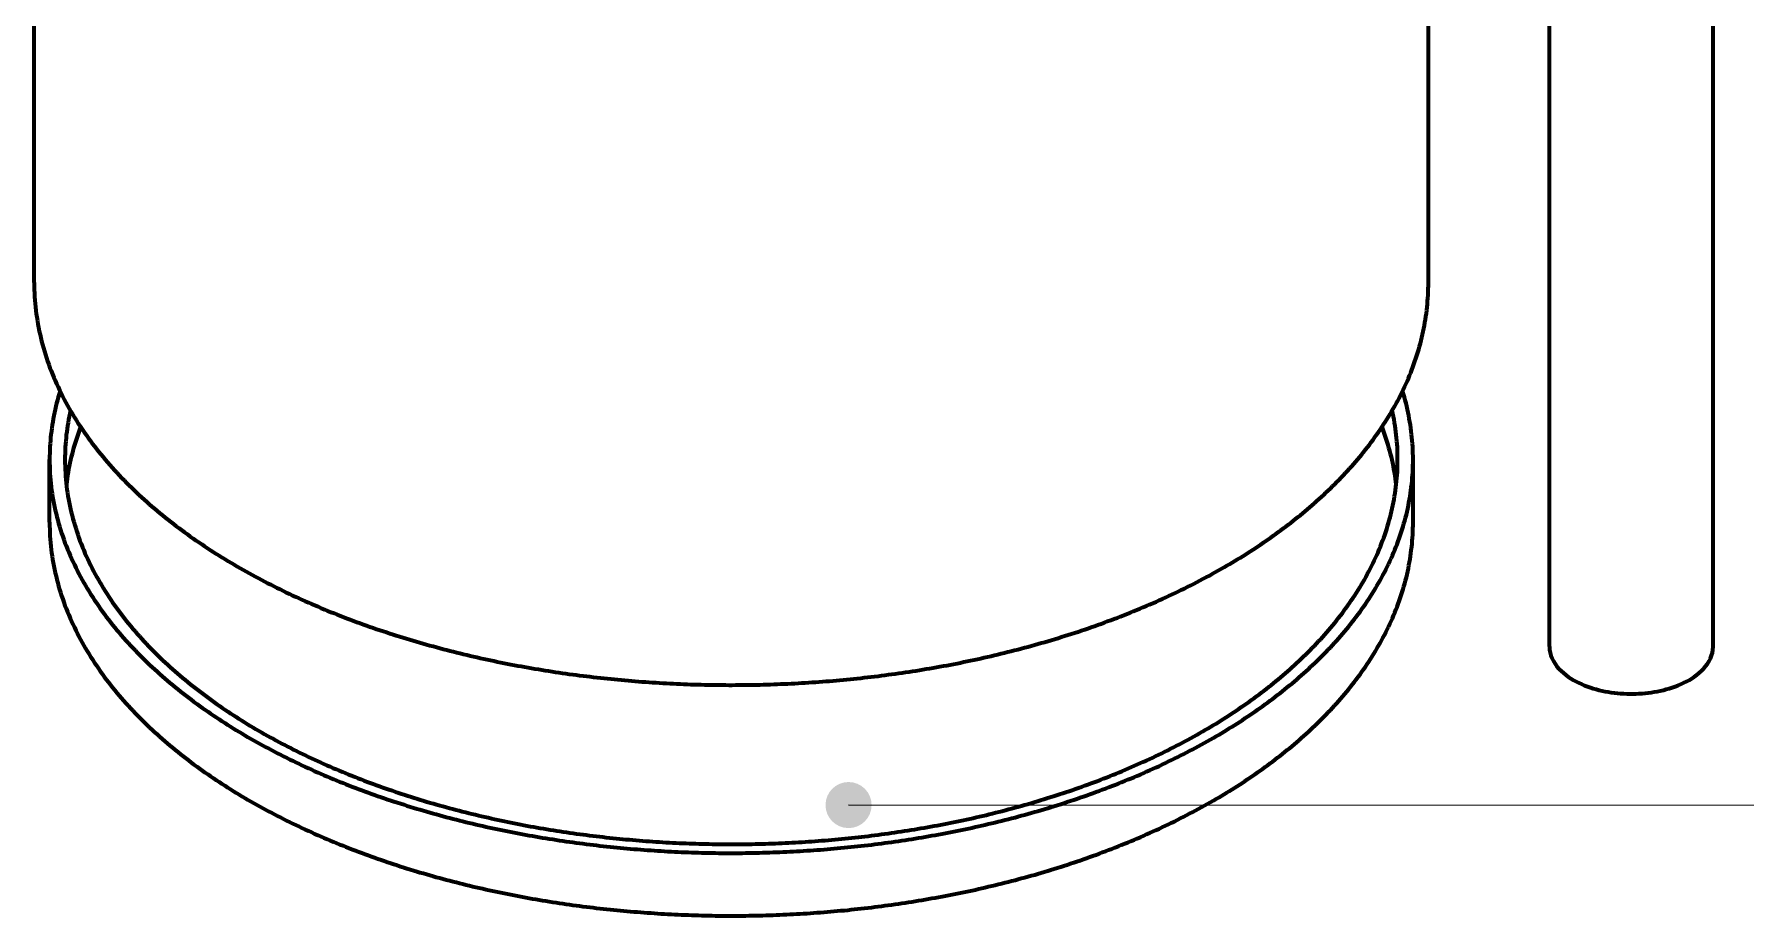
# Model space of a CAD drawing. Header units: millimetres. Extents: x 0 to 594, y 0 to 420.
# Drawn here: x 208.17 to 252.73, y 127.1 to 150.06 of the extents above; entities that cross this region are included whole.
import ezdxf

# ---------------------------------------------------------------- set-up
doc = ezdxf.new("R2010")
doc.units = ezdxf.units.MM
doc.layers.add('01-VISIBLE', color=7, linetype='CONTINUOUS', lineweight=70)
doc.layers.add('08-FINA', color=5, linetype='CONTINUOUS', lineweight=18)

msp = doc.modelspace()

# ---------------------------------------------------------------- hatches: boundary and pattern name
at = {"layer": '08-FINA'}
h = msp.add_hatch(color=7, dxfattribs=at)
h.dxf.hatch_style = 1
edge = h.paths.add_edge_path()
edge.add_arc((229.374, 129.981), 0.6, 0, 360)

# ---------------------------------------------------------------- linework, layer by layer
at = {"layer": '01-VISIBLE'}
for p, q in [((244.471, 143.586), (244.471, 222.306)), ((247.623, 134.108), (247.623, 220.15)), ((251.883, 134.108), (251.883, 220.15)), ((208.171, 143.586), (208.171, 158.35)), ((208.571, 137.346), (208.571, 138.979)), ((244.071, 137.346), (244.071, 138.979))]:
    msp.add_line(p, q, dxfattribs=at)
for points in [[(208.171, 143.586), (208.172, 143.496), (208.174, 143.405), (208.178, 143.315), (208.182, 143.224), (208.188, 143.134), (208.196, 143.044), (208.205, 142.953), (208.215, 142.863), (208.226, 142.774), (208.239, 142.684), (208.253, 142.594), (208.268, 142.505), (208.285, 142.416), (208.303, 142.327), (208.322, 142.239), (208.343, 142.151), (208.364, 142.063), (208.387, 141.975), (208.411, 141.888), (208.437, 141.801), (208.463, 141.714), (208.491, 141.628), (208.52, 141.542), (208.55, 141.457), (208.581, 141.372), (208.614, 141.287), (208.647, 141.203), (208.682, 141.119), (208.717, 141.036), (208.754, 140.953), (208.792, 140.871), (208.83, 140.789), (208.87, 140.707), (208.911, 140.626), (208.952, 140.546), (208.995, 140.466), (209.038, 140.387), (209.083, 140.308), (209.128, 140.229), (209.174, 140.151), (209.221, 140.074), (209.269, 139.997), (209.318, 139.921), (209.368, 139.845), (209.418, 139.77), (209.469, 139.695), (209.521, 139.621), (209.574, 139.547), (209.627, 139.474), (209.682, 139.401), (209.737, 139.329), (209.792, 139.258), (209.848, 139.187), (209.905, 139.117), (209.963, 139.047), (210.021, 138.977), (210.08, 138.908), (210.14, 138.84), (210.2, 138.772), (210.261, 138.705), (210.322, 138.639), (210.384, 138.572), (210.446, 138.507), (210.509, 138.442), (210.573, 138.377), (210.637, 138.313), (210.701, 138.25), (210.767, 138.187), (210.832, 138.124), (210.898, 138.062), (210.965, 138.001), (211.032, 137.94), (211.099, 137.879), (211.167, 137.819), (211.235, 137.76), (211.304, 137.701), (211.373, 137.643), (211.443, 137.585), (211.513, 137.527), (211.583, 137.47), (211.654, 137.414), (211.725, 137.358), (211.797, 137.302), (211.869, 137.247), (211.941, 137.193), (212.014, 137.139), (212.087, 137.085), (212.16, 137.032), (212.234, 136.979), (212.308, 136.927), (212.382, 136.875), (212.457, 136.824), (212.532, 136.773), (212.607, 136.722), (212.683, 136.672), (212.758, 136.623), (212.834, 136.574), (212.911, 136.525), (212.988, 136.477), (213.064, 136.429), (213.142, 136.382), (213.219, 136.335), (213.297, 136.288), (213.375, 136.242), (213.453, 136.196), (213.531, 136.151), (213.61, 136.106), (213.689, 136.062), (213.768, 136.018), (213.848, 135.974), (213.927, 135.931), (214.007, 135.888), (214.087, 135.846), (214.167, 135.804), (214.248, 135.762), (214.328, 135.721), (214.409, 135.68), (214.49, 135.64), (214.572, 135.6), (214.653, 135.56), (214.735, 135.521), (214.816, 135.482), (214.898, 135.443), (214.98, 135.405), (215.063, 135.367), (215.145, 135.33), (215.228, 135.293), (215.311, 135.256), (215.394, 135.22), (215.477, 135.184), (215.56, 135.148), (215.643, 135.113), (215.727, 135.078), (215.811, 135.043), (215.895, 135.009), (215.979, 134.975), (216.063, 134.942), (216.147, 134.909), (216.232, 134.876), (216.316, 134.843), (216.401, 134.811), (216.486, 134.779), (216.571, 134.748), (216.656, 134.717), (216.741, 134.686), (216.826, 134.656), (216.912, 134.626), (216.997, 134.596), (217.083, 134.566), (217.169, 134.537), (217.254, 134.509), (217.34, 134.48), (217.427, 134.452), (217.513, 134.424), (217.599, 134.397), (217.685, 134.37), (217.772, 134.343), (217.859, 134.316), (217.945, 134.29), (218.032, 134.264), (218.119, 134.238), (218.206, 134.213), (218.293, 134.188), (218.38, 134.164), (218.467, 134.139), (218.555, 134.115), (218.642, 134.091), (218.73, 134.068), (218.817, 134.045), (218.905, 134.022), (218.993, 134), (219.08, 133.977), (219.168, 133.955), (219.256, 133.934), (219.344, 133.913), (219.432, 133.892), (219.521, 133.871), (219.609, 133.85), (219.697, 133.83), (219.786, 133.81), (219.874, 133.791), (219.962, 133.772), (220.051, 133.753), (220.14, 133.734), (220.228, 133.715), (220.317, 133.697), (220.406, 133.68), (220.495, 133.662), (220.584, 133.645), (220.673, 133.628), (220.762, 133.611), (220.851, 133.595), (220.94, 133.579), (221.029, 133.563), (221.118, 133.547), (221.208, 133.532), (221.297, 133.517), (221.386, 133.502), (221.476, 133.488), (221.565, 133.474), (221.655, 133.46), (221.744, 133.446), (221.834, 133.433), (221.923, 133.42), (222.013, 133.407), (222.103, 133.394), (222.193, 133.382), (222.282, 133.37), (222.372, 133.358), (222.462, 133.347), (222.552, 133.336), (222.642, 133.325), (222.732, 133.314), (222.822, 133.304), (222.912, 133.294), (223.002, 133.284), (223.092, 133.275), (223.182, 133.265), (223.272, 133.256), (223.362, 133.248), (223.452, 133.239), (223.543, 133.231), (223.633, 133.223), (223.723, 133.215), (223.813, 133.208), (223.904, 133.201), (223.994, 133.194), (224.084, 133.187), (224.175, 133.181), (224.265, 133.175), (224.355, 133.169), (224.446, 133.163), (224.536, 133.158), (224.627, 133.153), (224.717, 133.148), (224.808, 133.144), (224.898, 133.14), (224.989, 133.136), (225.079, 133.132), (225.17, 133.128), (225.26, 133.125), (225.351, 133.122), (225.441, 133.12), (225.532, 133.117), (225.622, 133.115), (225.713, 133.113), (225.803, 133.112), (225.894, 133.11), (225.985, 133.109), (226.075, 133.108), (226.166, 133.108), (226.256, 133.107), (226.347, 133.107), (226.437, 133.108), (226.528, 133.108), (226.619, 133.109), (226.709, 133.11), (226.8, 133.111), (226.89, 133.112), (226.981, 133.114), (227.071, 133.116), (227.162, 133.119), (227.252, 133.121), (227.343, 133.124), (227.434, 133.127), (227.524, 133.13), (227.615, 133.134), (227.705, 133.138), (227.796, 133.142), (227.886, 133.146), (227.976, 133.151), (228.067, 133.156), (228.157, 133.161), (228.248, 133.167), (228.338, 133.172), (228.429, 133.178), (228.519, 133.184), (228.609, 133.191), (228.7, 133.198), (228.79, 133.205), (228.88, 133.212), (228.97, 133.22), (229.061, 133.227), (229.151, 133.235), (229.241, 133.244), (229.331, 133.252), (229.421, 133.261), (229.511, 133.27), (229.602, 133.28), (229.692, 133.29), (229.782, 133.3), (229.872, 133.31), (229.962, 133.32), (230.052, 133.331), (230.141, 133.342), (230.231, 133.353), (230.321, 133.365), (230.411, 133.377), (230.501, 133.389), (230.59, 133.401), (230.68, 133.414), (230.77, 133.427), (230.859, 133.44), (230.949, 133.454), (231.038, 133.467), (231.128, 133.481), (231.217, 133.496), (231.307, 133.51), (231.396, 133.525), (231.485, 133.54), (231.575, 133.556), (231.664, 133.572), (231.753, 133.588), (231.842, 133.604), (231.931, 133.62), (232.02, 133.637), (232.109, 133.654), (232.198, 133.672), (232.287, 133.689), (232.376, 133.707), (232.464, 133.726), (232.553, 133.744), (232.642, 133.763), (232.73, 133.782), (232.819, 133.802), (232.907, 133.821), (232.995, 133.841), (233.084, 133.862), (233.172, 133.882), (233.26, 133.903), (233.348, 133.924), (233.436, 133.946), (233.524, 133.968), (233.612, 133.99), (233.699, 134.012), (233.787, 134.035), (233.875, 134.058), (233.962, 134.081), (234.05, 134.105), (234.137, 134.129), (234.224, 134.153), (234.312, 134.177), (234.399, 134.202), (234.486, 134.227), (234.573, 134.253), (234.66, 134.279), (234.746, 134.305), (234.833, 134.331), (234.919, 134.358), (235.006, 134.385), (235.092, 134.412), (235.179, 134.44), (235.265, 134.468), (235.351, 134.496), (235.437, 134.525), (235.522, 134.554), (235.608, 134.583), (235.694, 134.613), (235.779, 134.642), (235.865, 134.673), (235.95, 134.703), (236.035, 134.734), (236.12, 134.766), (236.205, 134.797), (236.29, 134.829), (236.374, 134.861), (236.459, 134.894), (236.543, 134.927), (236.627, 134.96), (236.711, 134.994), (236.795, 135.028), (236.879, 135.063), (236.963, 135.097), (237.046, 135.132), (237.13, 135.168), (237.213, 135.204), (237.296, 135.24), (237.379, 135.276), (237.461, 135.313), (237.544, 135.351), (237.626, 135.388), (237.709, 135.426), (237.791, 135.465), (237.872, 135.503), (237.954, 135.543), (238.036, 135.582), (238.117, 135.622), (238.198, 135.662), (238.279, 135.703), (238.36, 135.744), (238.44, 135.785), (238.521, 135.827), (238.601, 135.87), (238.681, 135.912), (238.76, 135.955), (238.84, 135.999), (238.919, 136.043), (238.998, 136.087), (239.077, 136.131), (239.155, 136.177)], [(239.155, 136.177), (239.225, 136.217), (239.294, 136.257), (239.363, 136.298), (239.432, 136.34), (239.501, 136.381), (239.569, 136.423), (239.637, 136.466), (239.705, 136.508), (239.773, 136.551), (239.841, 136.594), (239.908, 136.638), (239.975, 136.682), (240.042, 136.726), (240.109, 136.771), (240.175, 136.816), (240.241, 136.862), (240.307, 136.907), (240.373, 136.953), (240.438, 137), (240.503, 137.047), (240.568, 137.094), (240.633, 137.141), (240.697, 137.189), (240.761, 137.238), (240.825, 137.286), (240.889, 137.335), (240.952, 137.385), (241.015, 137.435), (241.078, 137.485), (241.14, 137.535), (241.202, 137.586), (241.264, 137.638), (241.325, 137.689), (241.386, 137.741), (241.447, 137.794), (241.507, 137.847), (241.567, 137.9), (241.627, 137.954), (241.686, 138.008), (241.745, 138.062), (241.804, 138.117), (241.862, 138.173), (241.919, 138.228), (241.977, 138.284), (242.034, 138.341), (242.09, 138.398), (242.147, 138.455), (242.202, 138.513), (242.258, 138.571), (242.313, 138.63), (242.367, 138.688), (242.421, 138.748), (242.474, 138.808), (242.527, 138.868), (242.58, 138.929), (242.632, 138.99), (242.684, 139.051), (242.735, 139.113), (242.785, 139.175), (242.835, 139.238), (242.885, 139.301), (242.934, 139.365), (242.982, 139.429), (243.03, 139.494), (243.077, 139.558), (243.124, 139.624), (243.17, 139.689), (243.215, 139.756), (243.26, 139.822), (243.304, 139.889), (243.348, 139.957), (243.391, 140.024), (243.433, 140.093), (243.475, 140.161), (243.515, 140.23), (243.556, 140.3), (243.595, 140.37), (243.634, 140.44), (243.672, 140.511), (243.709, 140.582), (243.746, 140.653), (243.782, 140.725), (243.817, 140.797), (243.851, 140.87), (243.884, 140.943), (243.917, 141.016), (243.949, 141.09), (243.98, 141.164), (244.01, 141.238), (244.039, 141.313), (244.068, 141.388), (244.095, 141.463), (244.122, 141.539), (244.147, 141.615), (244.172, 141.691), (244.196, 141.768), (244.219, 141.845), (244.241, 141.922), (244.262, 141.999), (244.282, 142.077), (244.301, 142.155), (244.32, 142.233), (244.337, 142.312), (244.353, 142.39), (244.368, 142.469), (244.382, 142.548), (244.395, 142.627), (244.407, 142.707), (244.418, 142.786), (244.429, 142.866), (244.437, 142.945), (244.445, 143.025), (244.452, 143.105), (244.458, 143.185), (244.463, 143.265), (244.467, 143.346), (244.469, 143.426), (244.471, 143.506), (244.471, 143.586)], [(208.843, 140.763), (208.819, 140.684), (208.796, 140.605), (208.775, 140.525), (208.754, 140.446), (208.735, 140.366), (208.716, 140.285), (208.699, 140.205), (208.683, 140.124), (208.668, 140.043), (208.653, 139.962), (208.64, 139.881), (208.628, 139.799), (208.618, 139.718), (208.608, 139.636), (208.599, 139.554), (208.592, 139.472), (208.586, 139.39), (208.581, 139.308), (208.577, 139.226), (208.574, 139.143), (208.572, 139.061), (208.571, 138.979)], [(244.071, 138.979), (244.071, 139.061), (244.069, 139.143), (244.066, 139.226), (244.062, 139.308), (244.057, 139.39), (244.051, 139.472), (244.043, 139.554), (244.035, 139.636), (244.025, 139.718), (244.014, 139.799), (244.003, 139.881), (243.99, 139.962), (243.975, 140.043), (243.96, 140.124), (243.944, 140.205), (243.927, 140.285), (243.908, 140.366), (243.889, 140.446), (243.868, 140.525), (243.847, 140.605), (243.824, 140.684), (243.8, 140.763)], [(209.113, 140.255), (209.096, 140.177), (209.08, 140.098), (209.065, 140.019), (209.051, 139.939), (209.039, 139.86), (209.027, 139.78), (209.017, 139.701), (209.007, 139.621), (208.999, 139.541), (208.992, 139.461), (208.985, 139.38), (208.98, 139.3), (208.977, 139.22), (208.974, 139.139), (208.972, 139.059), (208.971, 138.979)], [(243.671, 138.979), (243.671, 139.059), (243.669, 139.139), (243.666, 139.22), (243.663, 139.3), (243.658, 139.38), (243.651, 139.461), (243.644, 139.541), (243.636, 139.621), (243.626, 139.701), (243.616, 139.78), (243.604, 139.86), (243.591, 139.939), (243.578, 140.019), (243.563, 140.098), (243.547, 140.177), (243.53, 140.255)], [(209.378, 139.829), (209.35, 139.752), (209.322, 139.675), (209.295, 139.598), (209.269, 139.521), (209.245, 139.443), (209.221, 139.365), (209.198, 139.286), (209.176, 139.207), (209.156, 139.128), (209.136, 139.049), (209.118, 138.97), (209.1, 138.89), (209.084, 138.81), (209.068, 138.729), (209.054, 138.649), (209.041, 138.568), (209.029, 138.487), (209.018, 138.406), (209.008, 138.325)], [(243.635, 138.325), (243.625, 138.406), (243.614, 138.487), (243.602, 138.568), (243.589, 138.649), (243.575, 138.729), (243.559, 138.81), (243.543, 138.89), (243.525, 138.97), (243.507, 139.049), (243.487, 139.128), (243.466, 139.207), (243.445, 139.286), (243.422, 139.365), (243.398, 139.443), (243.373, 139.521), (243.348, 139.598), (243.321, 139.675), (243.293, 139.752), (243.265, 139.829)], [(208.571, 138.979), (208.572, 138.89), (208.574, 138.801), (208.577, 138.713), (208.582, 138.624), (208.588, 138.536), (208.595, 138.448), (208.604, 138.36), (208.614, 138.272), (208.625, 138.184), (208.637, 138.096), (208.651, 138.009), (208.666, 137.921), (208.682, 137.834), (208.7, 137.747), (208.719, 137.661), (208.739, 137.574), (208.76, 137.488), (208.783, 137.403), (208.806, 137.317), (208.831, 137.232), (208.857, 137.148), (208.884, 137.063), (208.912, 136.979), (208.942, 136.896), (208.972, 136.813), (209.004, 136.73), (209.037, 136.648), (209.07, 136.566), (209.105, 136.484), (209.141, 136.403), (209.178, 136.323), (209.216, 136.243), (209.255, 136.163), (209.294, 136.084), (209.335, 136.005), (209.377, 135.927), (209.419, 135.849), (209.463, 135.772), (209.507, 135.695), (209.552, 135.619), (209.598, 135.544), (209.645, 135.468), (209.693, 135.394), (209.741, 135.32), (209.791, 135.246), (209.841, 135.173), (209.892, 135.1), (209.943, 135.028), (209.995, 134.957), (210.048, 134.886), (210.102, 134.816), (210.156, 134.746), (210.211, 134.676), (210.267, 134.607), (210.324, 134.539), (210.381, 134.471), (210.438, 134.404), (210.496, 134.337), (210.555, 134.271), (210.615, 134.205), (210.675, 134.14), (210.735, 134.075), (210.796, 134.011), (210.858, 133.947), (210.92, 133.884), (210.983, 133.822), (211.046, 133.76), (211.109, 133.698), (211.173, 133.637), (211.238, 133.576), (211.303, 133.516), (211.369, 133.457), (211.435, 133.397), (211.501, 133.339), (211.568, 133.281), (211.635, 133.223), (211.703, 133.166), (211.771, 133.109), (211.839, 133.053), (211.908, 132.997), (211.978, 132.942), (212.047, 132.887), (212.117, 132.833), (212.187, 132.779), (212.258, 132.726), (212.329, 132.673), (212.401, 132.621), (212.472, 132.569), (212.544, 132.517), (212.617, 132.466), (212.689, 132.415), (212.762, 132.365), (212.836, 132.315), (212.909, 132.266), (212.983, 132.217), (213.057, 132.169), (213.132, 132.121), (213.206, 132.073), (213.281, 132.026), (213.357, 131.979), (213.432, 131.933), (213.508, 131.887), (213.584, 131.841), (213.66, 131.796), (213.737, 131.752), (213.813, 131.707), (213.89, 131.664), (213.968, 131.62), (214.045, 131.577), (214.123, 131.534), (214.2, 131.492), (214.278, 131.45), (214.357, 131.409), (214.435, 131.368), (214.514, 131.327), (214.593, 131.287), (214.672, 131.247), (214.751, 131.207), (214.83, 131.168), (214.91, 131.129), (214.99, 131.091), (215.07, 131.053), (215.15, 131.015), (215.23, 130.978), (215.311, 130.941), (215.392, 130.904), (215.472, 130.868), (215.553, 130.832), (215.634, 130.796), (215.716, 130.761), (215.797, 130.726), (215.879, 130.692), (215.961, 130.658), (216.042, 130.624), (216.124, 130.59), (216.207, 130.557), (216.289, 130.525), (216.371, 130.492), (216.454, 130.46), (216.537, 130.428), (216.619, 130.397), (216.702, 130.366), (216.785, 130.335), (216.869, 130.305), (216.952, 130.275), (217.035, 130.245), (217.119, 130.215), (217.203, 130.186), (217.286, 130.158), (217.37, 130.129), (217.454, 130.101), (217.538, 130.073), (217.623, 130.046), (217.707, 130.018), (217.791, 129.992), (217.876, 129.965), (217.96, 129.939), (218.045, 129.913), (218.13, 129.887), (218.215, 129.862), (218.3, 129.837), (218.385, 129.812), (218.47, 129.788), (218.555, 129.764), (218.641, 129.74), (218.726, 129.716), (218.811, 129.693), (218.897, 129.67), (218.983, 129.648), (219.068, 129.625), (219.154, 129.603), (219.24, 129.581), (219.326, 129.56), (219.412, 129.539), (219.498, 129.518), (219.584, 129.497), (219.67, 129.477), (219.757, 129.457), (219.843, 129.438), (219.93, 129.418), (220.016, 129.399), (220.103, 129.38), (220.189, 129.362), (220.276, 129.343), (220.363, 129.325), (220.449, 129.308), (220.536, 129.29), (220.623, 129.273), (220.71, 129.256), (220.797, 129.24), (220.884, 129.223), (220.971, 129.207), (221.058, 129.191), (221.146, 129.176), (221.233, 129.161), (221.32, 129.146), (221.408, 129.131), (221.495, 129.117), (221.582, 129.103), (221.67, 129.089), (221.758, 129.075), (221.845, 129.062), (221.933, 129.049), (222.02, 129.036), (222.108, 129.023), (222.196, 129.011), (222.284, 128.999), (222.371, 128.988), (222.459, 128.976), (222.547, 128.965), (222.635, 128.954), (222.723, 128.943), (222.811, 128.933), (222.899, 128.923), (222.987, 128.913), (223.075, 128.903), (223.163, 128.894), (223.251, 128.885), (223.339, 128.876), (223.427, 128.868), (223.516, 128.859), (223.604, 128.851), (223.692, 128.844), (223.78, 128.836), (223.869, 128.829), (223.957, 128.822), (224.045, 128.815), (224.134, 128.809), (224.222, 128.803), (224.31, 128.797), (224.399, 128.791), (224.487, 128.785), (224.576, 128.78), (224.664, 128.775), (224.753, 128.771), (224.841, 128.766), (224.929, 128.762), (225.018, 128.758), (225.106, 128.755), (225.195, 128.751), (225.284, 128.748), (225.372, 128.745), (225.461, 128.743), (225.549, 128.74), (225.638, 128.738), (225.726, 128.736), (225.815, 128.735), (225.903, 128.733), (225.992, 128.732), (226.081, 128.732), (226.169, 128.731), (226.258, 128.731), (226.346, 128.731), (226.435, 128.731), (226.523, 128.731), (226.612, 128.732), (226.701, 128.733), (226.789, 128.734), (226.878, 128.736), (226.966, 128.737), (227.055, 128.739), (227.143, 128.742), (227.232, 128.744), (227.321, 128.747), (227.409, 128.75), (227.498, 128.753), (227.586, 128.757), (227.675, 128.76), (227.763, 128.764), (227.852, 128.769), (227.94, 128.773), (228.028, 128.778), (228.117, 128.783), (228.205, 128.788), (228.294, 128.794), (228.382, 128.8), (228.47, 128.806), (228.559, 128.812), (228.647, 128.819), (228.735, 128.826), (228.824, 128.833), (228.912, 128.84), (229, 128.848), (229.089, 128.856), (229.177, 128.864), (229.265, 128.872), (229.353, 128.881), (229.441, 128.89), (229.529, 128.899), (229.617, 128.909), (229.705, 128.919), (229.793, 128.929), (229.881, 128.939), (229.969, 128.949), (230.057, 128.96), (230.145, 128.971), (230.233, 128.983), (230.321, 128.994), (230.409, 129.006), (230.496, 129.018), (230.584, 129.03), (230.672, 129.043), (230.759, 129.056), (230.847, 129.069), (230.935, 129.083), (231.022, 129.096), (231.109, 129.11), (231.197, 129.125), (231.284, 129.139), (231.372, 129.154), (231.459, 129.169), (231.546, 129.185), (231.633, 129.2), (231.72, 129.216), (231.808, 129.232), (231.895, 129.249), (231.982, 129.266), (232.068, 129.283), (232.155, 129.3), (232.242, 129.317), (232.329, 129.335), (232.416, 129.354), (232.502, 129.372), (232.589, 129.391), (232.675, 129.41), (232.762, 129.429), (232.848, 129.449), (232.935, 129.468), (233.021, 129.489), (233.107, 129.509), (233.193, 129.53), (233.279, 129.551), (233.365, 129.572), (233.451, 129.594), (233.537, 129.615), (233.623, 129.638), (233.708, 129.66), (233.794, 129.683), (233.879, 129.706), (233.965, 129.729), (234.05, 129.753), (234.136, 129.777), (234.221, 129.801), (234.306, 129.826), (234.391, 129.851), (234.476, 129.876), (234.561, 129.901), (234.645, 129.927), (234.73, 129.953), (234.815, 129.98), (234.899, 130.007), (234.983, 130.034), (235.068, 130.061), (235.152, 130.089), (235.236, 130.117), (235.32, 130.145), (235.403, 130.174), (235.487, 130.203), (235.571, 130.232), (235.654, 130.261), (235.738, 130.291), (235.821, 130.322), (235.904, 130.352), (235.987, 130.383), (236.07, 130.414), (236.153, 130.446), (236.235, 130.478), (236.318, 130.51), (236.4, 130.543), (236.482, 130.576), (236.564, 130.609), (236.646, 130.643), (236.728, 130.677), (236.81, 130.711), (236.891, 130.746), (236.973, 130.781), (237.054, 130.816), (237.135, 130.852), (237.216, 130.888), (237.297, 130.924), (237.377, 130.961), (237.458, 130.998), (237.538, 131.036), (237.618, 131.074), (237.698, 131.112), (237.777, 131.151), (237.857, 131.19), (237.936, 131.229), (238.015, 131.269), (238.094, 131.309), (238.173, 131.35), (238.252, 131.391), (238.33, 131.432), (238.408, 131.474), (238.486, 131.516), (238.564, 131.558), (238.641, 131.601), (238.719, 131.644), (238.796, 131.688), (238.873, 131.732)], [(208.971, 138.979), (208.972, 138.892), (208.974, 138.805), (208.977, 138.719), (208.982, 138.632), (208.988, 138.546), (208.995, 138.46), (209.003, 138.374), (209.013, 138.288), (209.024, 138.202), (209.036, 138.116), (209.049, 138.03), (209.064, 137.945), (209.08, 137.86), (209.097, 137.775), (209.116, 137.69), (209.135, 137.606), (209.156, 137.522), (209.178, 137.438), (209.201, 137.355), (209.225, 137.272), (209.251, 137.189), (209.277, 137.107), (209.305, 137.025), (209.334, 136.943), (209.363, 136.862), (209.394, 136.781), (209.426, 136.7), (209.459, 136.62), (209.493, 136.541), (209.528, 136.461), (209.564, 136.383), (209.601, 136.304), (209.639, 136.226), (209.678, 136.149), (209.718, 136.072), (209.759, 135.996), (209.8, 135.92), (209.843, 135.844), (209.886, 135.769), (209.93, 135.695), (209.975, 135.621), (210.021, 135.548), (210.068, 135.475), (210.115, 135.402), (210.163, 135.33), (210.212, 135.259), (210.262, 135.188), (210.312, 135.117), (210.363, 135.048), (210.415, 134.978), (210.468, 134.909), (210.521, 134.841), (210.575, 134.773), (210.629, 134.706), (210.684, 134.639), (210.74, 134.573), (210.796, 134.507), (210.853, 134.442), (210.91, 134.377), (210.969, 134.313), (211.027, 134.249), (211.086, 134.186), (211.146, 134.123), (211.206, 134.061), (211.267, 133.999), (211.328, 133.938), (211.39, 133.877), (211.452, 133.817), (211.515, 133.757), (211.578, 133.698), (211.642, 133.639), (211.706, 133.581), (211.77, 133.523), (211.835, 133.466), (211.9, 133.409), (211.966, 133.353), (212.032, 133.297), (212.099, 133.242), (212.166, 133.187), (212.233, 133.132), (212.301, 133.078), (212.369, 133.025), (212.437, 132.972), (212.506, 132.919), (212.575, 132.867), (212.645, 132.815), (212.714, 132.764), (212.784, 132.713), (212.855, 132.663), (212.926, 132.613), (212.997, 132.563), (213.068, 132.514), (213.14, 132.465), (213.211, 132.417), (213.284, 132.369), (213.356, 132.322), (213.429, 132.275), (213.502, 132.229), (213.575, 132.183), (213.649, 132.137), (213.723, 132.092), (213.797, 132.047), (213.871, 132.002), (213.945, 131.958), (214.02, 131.915), (214.095, 131.871), (214.17, 131.828), (214.246, 131.786), (214.322, 131.744), (214.397, 131.702), (214.474, 131.661), (214.55, 131.62), (214.626, 131.579), (214.703, 131.539), (214.78, 131.499), (214.857, 131.46), (214.934, 131.421), (215.012, 131.382), (215.089, 131.344), (215.167, 131.306), (215.245, 131.268), (215.323, 131.231), (215.402, 131.194), (215.48, 131.158), (215.559, 131.122), (215.638, 131.086), (215.717, 131.05), (215.796, 131.015), (215.875, 130.981), (215.955, 130.946), (216.034, 130.912), (216.114, 130.878), (216.194, 130.845), (216.274, 130.812), (216.354, 130.779), (216.435, 130.747), (216.515, 130.715), (216.596, 130.683), (216.676, 130.652), (216.757, 130.621), (216.838, 130.59), (216.919, 130.56), (217, 130.53), (217.082, 130.5), (217.163, 130.471), (217.245, 130.442), (217.326, 130.413), (217.408, 130.384), (217.49, 130.356), (217.572, 130.329), (217.654, 130.301), (217.736, 130.274), (217.819, 130.247), (217.901, 130.22), (217.984, 130.194), (218.066, 130.168), (218.149, 130.142), (218.232, 130.117), (218.314, 130.092), (218.397, 130.067), (218.481, 130.043), (218.564, 130.019), (218.647, 129.995), (218.73, 129.971), (218.814, 129.948), (218.897, 129.925), (218.981, 129.902), (219.064, 129.88), (219.148, 129.858), (219.232, 129.836), (219.316, 129.814), (219.4, 129.793), (219.484, 129.772), (219.568, 129.752), (219.652, 129.731), (219.736, 129.711), (219.82, 129.691), (219.905, 129.672), (219.989, 129.653), (220.074, 129.634), (220.158, 129.615), (220.243, 129.596), (220.327, 129.578), (220.412, 129.56), (220.497, 129.543), (220.582, 129.526), (220.667, 129.509), (220.752, 129.492), (220.837, 129.475), (220.922, 129.459), (221.007, 129.443), (221.092, 129.427), (221.177, 129.412), (221.262, 129.397), (221.348, 129.382), (221.433, 129.367), (221.518, 129.353), (221.604, 129.339), (221.689, 129.325), (221.775, 129.312), (221.86, 129.298), (221.946, 129.285), (222.032, 129.273), (222.117, 129.26), (222.203, 129.248), (222.289, 129.236), (222.375, 129.224), (222.46, 129.213), (222.546, 129.202), (222.632, 129.191), (222.718, 129.18), (222.804, 129.17), (222.89, 129.159), (222.976, 129.15), (223.062, 129.14), (223.148, 129.13), (223.234, 129.121), (223.32, 129.113), (223.407, 129.104), (223.493, 129.096), (223.579, 129.087), (223.665, 129.08), (223.751, 129.072), (223.838, 129.065), (223.924, 129.058), (224.01, 129.051), (224.097, 129.044), (224.183, 129.038), (224.269, 129.032), (224.356, 129.026), (224.442, 129.02), (224.529, 129.015), (224.615, 129.01), (224.701, 129.005), (224.788, 129.001), (224.874, 128.996), (224.961, 128.992), (225.047, 128.989), (225.134, 128.985), (225.22, 128.982), (225.307, 128.979), (225.393, 128.976), (225.48, 128.973), (225.567, 128.971), (225.653, 128.969), (225.74, 128.967), (225.826, 128.966), (225.913, 128.964), (225.999, 128.963), (226.086, 128.962), (226.173, 128.962), (226.259, 128.962), (226.346, 128.962), (226.432, 128.962), (226.519, 128.962), (226.605, 128.963), (226.692, 128.964), (226.779, 128.965), (226.865, 128.966), (226.952, 128.968), (227.038, 128.97), (227.125, 128.972), (227.211, 128.975), (227.298, 128.977), (227.385, 128.98), (227.471, 128.984), (227.558, 128.987), (227.644, 128.991), (227.731, 128.995), (227.817, 128.999), (227.904, 129.003), (227.99, 129.008), (228.076, 129.013), (228.163, 129.018), (228.249, 129.024), (228.336, 129.029), (228.422, 129.035), (228.508, 129.041), (228.595, 129.048), (228.681, 129.055), (228.767, 129.062), (228.854, 129.069), (228.94, 129.076), (229.026, 129.084), (229.112, 129.092), (229.199, 129.1), (229.285, 129.109), (229.371, 129.117), (229.457, 129.126), (229.543, 129.136), (229.629, 129.145), (229.715, 129.155), (229.801, 129.165), (229.887, 129.175), (229.973, 129.186), (230.059, 129.197), (230.145, 129.208), (230.231, 129.219), (230.316, 129.231), (230.402, 129.243), (230.488, 129.255), (230.574, 129.267), (230.659, 129.28), (230.745, 129.293), (230.831, 129.306), (230.916, 129.319), (231.002, 129.333), (231.087, 129.347), (231.172, 129.361), (231.258, 129.376), (231.343, 129.39), (231.428, 129.405), (231.514, 129.421), (231.599, 129.436), (231.684, 129.452), (231.769, 129.468), (231.854, 129.484), (231.939, 129.501), (232.024, 129.518), (232.109, 129.535), (232.194, 129.553), (232.278, 129.57), (232.363, 129.588), (232.448, 129.607), (232.532, 129.625), (232.617, 129.644), (232.701, 129.663), (232.786, 129.683), (232.87, 129.702), (232.954, 129.722), (233.038, 129.743), (233.122, 129.763), (233.206, 129.784), (233.29, 129.805), (233.374, 129.826), (233.458, 129.848), (233.542, 129.87), (233.626, 129.892), (233.709, 129.915), (233.793, 129.938), (233.876, 129.961), (233.959, 129.984), (234.043, 130.008), (234.126, 130.032), (234.209, 130.056), (234.292, 130.081), (234.375, 130.106), (234.458, 130.131), (234.54, 130.157), (234.623, 130.183), (234.706, 130.209), (234.788, 130.235), (234.87, 130.262), (234.953, 130.289), (235.035, 130.316), (235.117, 130.344), (235.199, 130.372), (235.281, 130.4), (235.362, 130.429), (235.444, 130.458), (235.525, 130.487), (235.607, 130.517), (235.688, 130.547), (235.769, 130.577), (235.85, 130.607), (235.931, 130.638), (236.012, 130.67), (236.093, 130.701), (236.173, 130.733), (236.253, 130.765), (236.334, 130.798), (236.414, 130.831), (236.494, 130.864), (236.574, 130.897), (236.653, 130.931), (236.733, 130.965), (236.812, 131), (236.891, 131.035), (236.97, 131.07), (237.049, 131.106), (237.128, 131.142), (237.207, 131.178), (237.285, 131.215), (237.363, 131.252), (237.441, 131.289), (237.519, 131.327), (237.597, 131.365), (237.675, 131.404), (237.752, 131.443), (237.829, 131.482), (237.906, 131.522), (237.983, 131.562), (238.06, 131.602), (238.136, 131.643), (238.212, 131.684), (238.288, 131.725), (238.364, 131.767), (238.439, 131.81), (238.515, 131.852), (238.59, 131.895)], [(238.59, 131.895), (238.659, 131.936), (238.728, 131.976), (238.797, 132.017), (238.866, 132.058), (238.934, 132.1), (239.002, 132.142), (239.07, 132.184), (239.138, 132.227), (239.206, 132.27), (239.273, 132.313), (239.34, 132.357), (239.407, 132.401), (239.474, 132.445), (239.54, 132.49), (239.606, 132.535), (239.672, 132.581), (239.737, 132.627), (239.803, 132.673), (239.868, 132.72), (239.933, 132.767), (239.997, 132.814), (240.061, 132.862), (240.125, 132.91), (240.189, 132.959), (240.252, 133.008), (240.316, 133.057), (240.378, 133.107), (240.441, 133.157), (240.503, 133.208), (240.565, 133.259), (240.626, 133.31), (240.687, 133.362), (240.748, 133.414), (240.808, 133.466), (240.868, 133.519), (240.928, 133.573), (240.987, 133.627), (241.046, 133.681), (241.105, 133.735), (241.163, 133.79), (241.221, 133.846), (241.278, 133.902), (241.335, 133.958), (241.392, 134.015), (241.448, 134.072), (241.503, 134.13), (241.558, 134.188), (241.613, 134.246), (241.667, 134.305), (241.721, 134.364), (241.775, 134.424), (241.827, 134.484), (241.88, 134.545), (241.931, 134.606), (241.983, 134.668), (242.033, 134.73), (242.084, 134.792), (242.133, 134.855), (242.182, 134.918), (242.231, 134.982), (242.279, 135.046), (242.326, 135.111), (242.373, 135.176), (242.419, 135.241), (242.464, 135.307), (242.509, 135.374), (242.553, 135.44), (242.597, 135.508), (242.639, 135.575), (242.682, 135.643), (242.723, 135.712), (242.764, 135.781), (242.804, 135.85), (242.843, 135.92), (242.881, 135.99), (242.919, 136.061), (242.956, 136.132), (242.992, 136.203), (243.028, 136.275), (243.062, 136.348), (243.096, 136.42), (243.129, 136.493), (243.161, 136.567), (243.192, 136.64), (243.222, 136.714), (243.252, 136.789), (243.28, 136.864), (243.308, 136.939), (243.335, 137.014), (243.36, 137.09), (243.385, 137.166), (243.409, 137.243), (243.432, 137.32), (243.454, 137.397), (243.475, 137.474), (243.495, 137.552), (243.513, 137.629), (243.531, 137.707), (243.548, 137.786), (243.564, 137.864), (243.579, 137.943), (243.592, 138.022), (243.605, 138.101), (243.616, 138.18), (243.627, 138.26), (243.636, 138.339), (243.644, 138.419), (243.652, 138.499), (243.658, 138.578), (243.663, 138.658), (243.666, 138.738), (243.669, 138.818), (243.671, 138.898), (243.671, 138.979)], [(238.873, 131.732), (238.942, 131.773), (239.012, 131.813), (239.081, 131.854), (239.15, 131.896), (239.219, 131.938), (239.287, 131.98), (239.356, 132.022), (239.424, 132.065), (239.492, 132.108), (239.56, 132.152), (239.627, 132.196), (239.694, 132.24), (239.761, 132.285), (239.828, 132.33), (239.895, 132.375), (239.961, 132.421), (240.027, 132.467), (240.093, 132.513), (240.158, 132.56), (240.224, 132.607), (240.289, 132.655), (240.353, 132.702), (240.418, 132.751), (240.482, 132.799), (240.546, 132.849), (240.609, 132.898), (240.673, 132.948), (240.735, 132.998), (240.798, 133.049), (240.86, 133.1), (240.922, 133.151), (240.984, 133.203), (241.045, 133.255), (241.106, 133.308), (241.167, 133.361), (241.227, 133.414), (241.287, 133.468), (241.346, 133.522), (241.406, 133.577), (241.464, 133.632), (241.523, 133.687), (241.581, 133.743), (241.638, 133.8), (241.695, 133.856), (241.752, 133.914), (241.808, 133.971), (241.864, 134.029), (241.919, 134.088), (241.974, 134.146), (242.029, 134.206), (242.083, 134.265), (242.136, 134.326), (242.189, 134.386), (242.242, 134.447), (242.294, 134.509), (242.346, 134.571), (242.397, 134.633), (242.447, 134.696), (242.497, 134.759), (242.546, 134.822), (242.595, 134.886), (242.643, 134.951), (242.691, 135.016), (242.738, 135.081), (242.784, 135.147), (242.83, 135.213), (242.875, 135.28), (242.92, 135.347), (242.963, 135.415), (243.007, 135.483), (243.049, 135.551), (243.091, 135.62), (243.132, 135.689), (243.173, 135.759), (243.212, 135.829), (243.251, 135.899), (243.289, 135.97), (243.327, 136.041), (243.363, 136.113), (243.399, 136.185), (243.434, 136.258), (243.469, 136.33), (243.502, 136.404), (243.535, 136.477), (243.566, 136.551), (243.597, 136.626), (243.627, 136.7), (243.656, 136.775), (243.685, 136.851), (243.712, 136.927), (243.738, 137.003), (243.764, 137.079), (243.788, 137.156), (243.812, 137.233), (243.835, 137.31), (243.856, 137.387), (243.877, 137.465), (243.897, 137.543), (243.915, 137.622), (243.933, 137.7), (243.949, 137.779), (243.965, 137.858), (243.98, 137.937), (243.993, 138.017), (244.006, 138.096), (244.017, 138.176), (244.027, 138.256), (244.037, 138.336), (244.045, 138.416), (244.052, 138.496), (244.058, 138.576), (244.063, 138.657), (244.067, 138.737), (244.069, 138.818), (244.071, 138.898), (244.071, 138.979)], [(208.571, 137.346), (208.572, 137.257), (208.574, 137.168), (208.577, 137.08), (208.582, 136.991), (208.588, 136.903), (208.595, 136.815), (208.604, 136.727), (208.614, 136.639), (208.625, 136.551), (208.637, 136.463), (208.651, 136.376), (208.666, 136.288), (208.682, 136.201), (208.7, 136.114), (208.719, 136.028), (208.739, 135.941), (208.76, 135.855), (208.783, 135.77), (208.806, 135.684), (208.831, 135.599), (208.857, 135.515), (208.884, 135.43), (208.912, 135.346), (208.942, 135.263), (208.972, 135.18), (209.004, 135.097), (209.037, 135.015), (209.07, 134.933), (209.105, 134.851), (209.141, 134.77), (209.178, 134.69), (209.216, 134.61), (209.255, 134.53), (209.294, 134.451), (209.335, 134.372), (209.377, 134.294), (209.419, 134.216), (209.463, 134.139), (209.507, 134.062), (209.552, 133.986), (209.598, 133.911), (209.645, 133.835), (209.693, 133.761), (209.741, 133.687), (209.791, 133.613), (209.841, 133.54), (209.892, 133.467), (209.943, 133.395), (209.995, 133.324), (210.048, 133.253), (210.102, 133.183), (210.156, 133.113), (210.211, 133.043), (210.267, 132.974), (210.324, 132.906), (210.381, 132.838), (210.438, 132.771), (210.496, 132.704), (210.555, 132.638), (210.615, 132.572), (210.675, 132.507), (210.735, 132.442), (210.796, 132.378), (210.858, 132.314), (210.92, 132.251), (210.983, 132.189), (211.046, 132.127), (211.109, 132.065), (211.173, 132.004), (211.238, 131.943), (211.303, 131.883), (211.369, 131.824), (211.435, 131.764), (211.501, 131.706), (211.568, 131.648), (211.635, 131.59), (211.703, 131.533), (211.771, 131.476), (211.839, 131.42), (211.908, 131.364), (211.978, 131.309), (212.047, 131.254), (212.117, 131.2), (212.187, 131.146), (212.258, 131.093), (212.329, 131.04), (212.401, 130.988), (212.472, 130.936), (212.544, 130.884), (212.617, 130.833), (212.689, 130.782), (212.762, 130.732), (212.836, 130.682), (212.909, 130.633), (212.983, 130.584), (213.057, 130.536), (213.132, 130.488), (213.206, 130.44), (213.281, 130.393), (213.357, 130.346), (213.432, 130.3), (213.508, 130.254), (213.584, 130.208), (213.66, 130.163), (213.737, 130.119), (213.813, 130.074), (213.89, 130.031), (213.968, 129.987), (214.045, 129.944), (214.123, 129.901), (214.2, 129.859), (214.278, 129.817), (214.357, 129.776), (214.435, 129.735), (214.514, 129.694), (214.593, 129.654), (214.672, 129.614), (214.751, 129.574), (214.83, 129.535), (214.91, 129.496), (214.99, 129.458), (215.07, 129.42), (215.15, 129.382), (215.23, 129.345), (215.311, 129.308), (215.392, 129.271), (215.472, 129.235), (215.553, 129.199), (215.634, 129.163), (215.716, 129.128), (215.797, 129.093), (215.879, 129.059), (215.961, 129.025), (216.042, 128.991), (216.124, 128.957), (216.207, 128.924), (216.289, 128.892), (216.371, 128.859), (216.454, 128.827), (216.537, 128.795), (216.619, 128.764), (216.702, 128.733), (216.785, 128.702), (216.869, 128.672), (216.952, 128.642), (217.035, 128.612), (217.119, 128.582), (217.203, 128.553), (217.286, 128.525), (217.37, 128.496), (217.454, 128.468), (217.538, 128.44), (217.623, 128.413), (217.707, 128.385), (217.791, 128.359), (217.876, 128.332), (217.96, 128.306), (218.045, 128.28), (218.13, 128.254), (218.215, 128.229), (218.3, 128.204), (218.385, 128.179), (218.47, 128.155), (218.555, 128.131), (218.641, 128.107), (218.726, 128.083), (218.811, 128.06), (218.897, 128.037), (218.983, 128.015), (219.068, 127.992), (219.154, 127.97), (219.24, 127.948), (219.326, 127.927), (219.412, 127.906), (219.498, 127.885), (219.584, 127.864), (219.67, 127.844), (219.757, 127.824), (219.843, 127.805), (219.93, 127.785), (220.016, 127.766), (220.103, 127.747), (220.189, 127.729), (220.276, 127.71), (220.363, 127.692), (220.449, 127.675), (220.536, 127.657), (220.623, 127.64), (220.71, 127.623), (220.797, 127.607), (220.884, 127.59), (220.971, 127.574), (221.058, 127.558), (221.146, 127.543), (221.233, 127.528), (221.32, 127.513), (221.408, 127.498), (221.495, 127.484), (221.582, 127.47), (221.67, 127.456), (221.758, 127.442), (221.845, 127.429), (221.933, 127.416), (222.02, 127.403), (222.108, 127.39), (222.196, 127.378), (222.284, 127.366), (222.371, 127.355), (222.459, 127.343), (222.547, 127.332), (222.635, 127.321), (222.723, 127.31), (222.811, 127.3), (222.899, 127.29), (222.987, 127.28), (223.075, 127.27), (223.163, 127.261), (223.251, 127.252), (223.339, 127.243), (223.427, 127.235), (223.516, 127.226), (223.604, 127.218), (223.692, 127.211), (223.78, 127.203), (223.869, 127.196), (223.957, 127.189), (224.045, 127.182), (224.134, 127.176), (224.222, 127.17), (224.31, 127.164), (224.399, 127.158), (224.487, 127.152), (224.576, 127.147), (224.664, 127.142), (224.753, 127.138), (224.841, 127.133), (224.929, 127.129), (225.018, 127.125), (225.106, 127.122), (225.195, 127.118), (225.284, 127.115), (225.372, 127.112), (225.461, 127.11), (225.549, 127.107), (225.638, 127.105), (225.726, 127.103), (225.815, 127.102), (225.903, 127.1), (225.992, 127.099), (226.081, 127.099), (226.169, 127.098), (226.258, 127.098), (226.346, 127.098), (226.435, 127.098), (226.523, 127.098), (226.612, 127.099), (226.701, 127.1), (226.789, 127.101), (226.878, 127.103), (226.966, 127.104), (227.055, 127.106), (227.143, 127.109), (227.232, 127.111), (227.321, 127.114), (227.409, 127.117), (227.498, 127.12), (227.586, 127.124), (227.675, 127.127), (227.763, 127.131), (227.852, 127.136), (227.94, 127.14), (228.028, 127.145), (228.117, 127.15), (228.205, 127.155), (228.294, 127.161), (228.382, 127.167), (228.47, 127.173), (228.559, 127.179), (228.647, 127.186), (228.735, 127.193), (228.824, 127.2), (228.912, 127.207), (229, 127.215), (229.089, 127.223), (229.177, 127.231), (229.265, 127.239), (229.353, 127.248), (229.441, 127.257), (229.529, 127.266), (229.617, 127.276), (229.705, 127.286), (229.793, 127.296), (229.881, 127.306), (229.969, 127.316), (230.057, 127.327), (230.145, 127.338), (230.233, 127.35), (230.321, 127.361), (230.409, 127.373), (230.496, 127.385), (230.584, 127.397), (230.672, 127.41), (230.759, 127.423), (230.847, 127.436), (230.935, 127.45), (231.022, 127.463), (231.109, 127.477), (231.197, 127.492), (231.284, 127.506), (231.372, 127.521), (231.459, 127.536), (231.546, 127.552), (231.633, 127.567), (231.72, 127.583), (231.808, 127.599), (231.895, 127.616), (231.982, 127.633), (232.068, 127.65), (232.155, 127.667), (232.242, 127.685), (232.329, 127.702), (232.416, 127.721), (232.502, 127.739), (232.589, 127.758), (232.675, 127.777), (232.762, 127.796), (232.848, 127.816), (232.935, 127.835), (233.021, 127.856), (233.107, 127.876), (233.193, 127.897), (233.279, 127.918), (233.365, 127.939), (233.451, 127.961), (233.537, 127.983), (233.623, 128.005), (233.708, 128.027), (233.794, 128.05), (233.879, 128.073), (233.965, 128.096), (234.05, 128.12), (234.136, 128.144), (234.221, 128.168), (234.306, 128.193), (234.391, 128.218), (234.476, 128.243), (234.561, 128.268), (234.645, 128.294), (234.73, 128.32), (234.815, 128.347), (234.899, 128.374), (234.983, 128.401), (235.068, 128.428), (235.152, 128.456), (235.236, 128.484), (235.32, 128.512), (235.403, 128.541), (235.487, 128.57), (235.571, 128.599), (235.654, 128.629), (235.738, 128.658), (235.821, 128.689), (235.904, 128.719), (235.987, 128.75), (236.07, 128.781), (236.153, 128.813), (236.235, 128.845), (236.318, 128.877), (236.4, 128.91), (236.482, 128.943), (236.564, 128.976), (236.646, 129.01), (236.728, 129.044), (236.81, 129.078), (236.891, 129.113), (236.973, 129.148), (237.054, 129.183), (237.135, 129.219), (237.216, 129.255), (237.297, 129.291), (237.377, 129.328), (237.458, 129.365), (237.538, 129.403), (237.618, 129.441), (237.698, 129.479), (237.777, 129.518), (237.857, 129.557), (237.936, 129.596), (238.015, 129.636), (238.094, 129.676), (238.173, 129.717), (238.252, 129.758), (238.33, 129.799), (238.408, 129.841), (238.486, 129.883), (238.564, 129.925), (238.641, 129.968), (238.719, 130.011), (238.796, 130.055), (238.873, 130.099)], [(238.873, 130.099), (238.942, 130.14), (239.012, 130.18), (239.081, 130.221), (239.15, 130.263), (239.219, 130.305), (239.287, 130.347), (239.356, 130.389), (239.424, 130.432), (239.492, 130.475), (239.56, 130.519), (239.627, 130.563), (239.694, 130.607), (239.761, 130.652), (239.828, 130.697), (239.895, 130.742), (239.961, 130.788), (240.027, 130.834), (240.093, 130.88), (240.158, 130.927), (240.224, 130.974), (240.289, 131.022), (240.353, 131.069), (240.418, 131.118), (240.482, 131.166), (240.546, 131.216), (240.609, 131.265), (240.673, 131.315), (240.735, 131.365), (240.798, 131.416), (240.86, 131.467), (240.922, 131.518), (240.984, 131.57), (241.045, 131.622), (241.106, 131.675), (241.167, 131.728), (241.227, 131.781), (241.287, 131.835), (241.346, 131.889), (241.406, 131.944), (241.464, 131.999), (241.523, 132.054), (241.581, 132.11), (241.638, 132.167), (241.695, 132.223), (241.752, 132.281), (241.808, 132.338), (241.864, 132.396), (241.919, 132.455), (241.974, 132.513), (242.029, 132.573), (242.083, 132.632), (242.136, 132.693), (242.189, 132.753), (242.242, 132.814), (242.294, 132.876), (242.346, 132.938), (242.397, 133), (242.447, 133.063), (242.497, 133.126), (242.546, 133.189), (242.595, 133.253), (242.643, 133.318), (242.691, 133.383), (242.738, 133.448), (242.784, 133.514), (242.83, 133.58), (242.875, 133.647), (242.92, 133.714), (242.963, 133.782), (243.007, 133.85), (243.049, 133.918), (243.091, 133.987), (243.132, 134.056), (243.173, 134.126), (243.212, 134.196), (243.251, 134.266), (243.289, 134.337), (243.327, 134.408), (243.363, 134.48), (243.399, 134.552), (243.434, 134.625), (243.469, 134.697), (243.502, 134.771), (243.535, 134.844), (243.566, 134.918), (243.597, 134.993), (243.627, 135.067), (243.656, 135.142), (243.685, 135.218), (243.712, 135.294), (243.738, 135.37), (243.764, 135.446), (243.788, 135.523), (243.812, 135.6), (243.835, 135.677), (243.856, 135.754), (243.877, 135.832), (243.897, 135.91), (243.915, 135.989), (243.933, 136.067), (243.949, 136.146), (243.965, 136.225), (243.98, 136.304), (243.993, 136.384), (244.006, 136.463), (244.017, 136.543), (244.027, 136.623), (244.037, 136.703), (244.045, 136.783), (244.052, 136.863), (244.058, 136.943), (244.063, 137.024), (244.067, 137.104), (244.069, 137.185), (244.071, 137.265), (244.071, 137.346)], [(247.623, 134.108), (247.627, 134.028), (247.641, 133.949), (247.663, 133.872), (247.692, 133.797), (247.728, 133.726), (247.771, 133.658), (247.819, 133.593), (247.871, 133.532), (247.927, 133.475), (247.986, 133.421), (248.048, 133.37), (248.113, 133.323), (248.18, 133.279), (248.249, 133.237), (248.319, 133.199), (248.391, 133.163), (248.464, 133.129), (248.538, 133.098), (248.612, 133.069), (248.688, 133.043), (248.765, 133.019), (248.842, 132.996), (248.919, 132.976), (248.998, 132.958), (249.076, 132.942), (249.155, 132.928), (249.234, 132.915), (249.314, 132.905), (249.394, 132.896), (249.474, 132.889), (249.554, 132.884), (249.634, 132.88), (249.714, 132.878), (249.794, 132.878), (249.874, 132.88), (249.954, 132.884), (250.035, 132.889), (250.114, 132.896), (250.194, 132.905), (250.274, 132.916), (250.353, 132.928), (250.432, 132.942), (250.51, 132.959), (250.589, 132.977), (250.666, 132.997), (250.743, 133.019), (250.82, 133.044), (250.895, 133.07), (250.97, 133.099), (251.044, 133.13), (251.117, 133.164), (251.189, 133.2), (251.259, 133.238)], [(251.259, 133.238), (251.327, 133.28), (251.394, 133.324), (251.459, 133.372), (251.521, 133.422), (251.58, 133.476), (251.636, 133.533), (251.688, 133.594), (251.735, 133.658), (251.778, 133.726), (251.814, 133.798), (251.843, 133.872), (251.865, 133.949), (251.878, 134.028), (251.883, 134.108)]]:
    msp.add_lwpolyline(points, dxfattribs=at)
at = {"layer": '08-FINA'}
msp.add_line((369.5, 129.931), (229.374, 129.981), dxfattribs=at)

doc.saveas('drawing.dxf')
